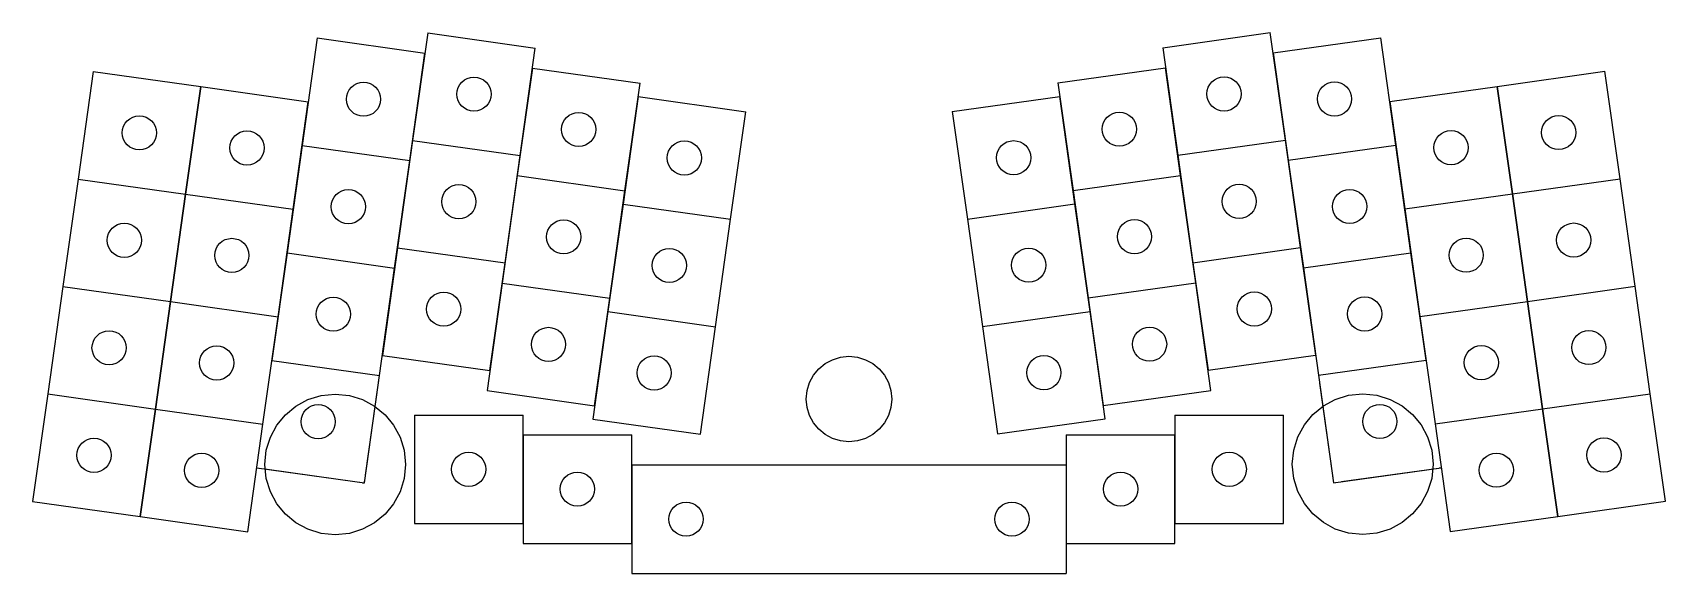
# Model space of a CAD drawing. Extents: x 5 to 292, y 14 to 109.
import ezdxf

# ---------------------------------------------------------------- set-up
doc = ezdxf.new("R2010")
doc.units = 0
doc.header["$MEASUREMENT"] = 0
doc.layers.add('Layer 1', color=7, linetype='Continuous')
doc.layers.add('Layer 2', color=7, linetype='Continuous')

msp = doc.modelspace()

# ---------------------------------------------------------------- linework, layer by layer
at = {"linetype": 'Continuous'}
for centre in [(63.42, 97.25), (82.78, 98.14), (214.31, 98.18), (233.68, 97.3), (101.15, 91.95), (195.95, 91.99), (24.12, 91.35), (42.98, 88.7), (254.12, 88.75), (272.98, 91.4), (119.68, 86.94), (177.41, 86.98), (60.77, 78.39), (80.13, 79.27), (216.97, 79.32), (236.33, 78.43), (21.47, 72.49), (98.5, 73.09), (198.6, 73.13), (275.63, 72.53), (40.33, 69.84), (256.77, 69.88), (117.03, 68.08), (180.06, 68.12), (77.48, 60.41), (219.62, 60.45), (58.12, 59.52), (238.98, 59.57), (201.25, 54.26), (18.81, 53.63), (95.85, 54.22), (278.28, 53.67), (37.68, 50.97), (114.38, 49.21), (182.72, 49.25), (259.42, 51.02), (55.47, 40.66), (241.63, 40.7), (16.16, 34.76), (280.93, 34.8), (35.03, 32.11), (81.87, 32.3), (215.22, 32.3), (262.07, 32.15), (100.92, 28.83), (196.17, 28.83), (119.97, 23.56), (177.12, 23.56)]:
    msp.add_circle(centre, 3, dxfattribs=at)
at = {"layer": 'Layer 1', "color": 7}
for points in [[(74.67, 108.9), (72.02, 90.03)], [(74.67, 108.9), (93.54, 106.24)], [(203.56, 106.29), (222.42, 108.94)], [(225.07, 90.07), (222.42, 108.94)], [(55.31, 108.01), (52.66, 89.15)], [(55.31, 108.01), (74.18, 105.36)], [(90.89, 87.38), (93.54, 106.24)], [(203.56, 106.29), (206.21, 87.42)], [(222.92, 105.4), (241.78, 108.05)], [(244.43, 89.19), (241.78, 108.05)], [(71.53, 86.49), (74.18, 105.36)], [(222.92, 105.4), (225.57, 86.54)], [(16.01, 102.11), (13.36, 83.25)], [(16.01, 102.11), (34.87, 99.46)], [(93.04, 102.71), (90.39, 83.84)], [(93.04, 102.71), (111.91, 100.06)], [(185.19, 100.1), (204.05, 102.75)], [(206.7, 83.89), (204.05, 102.75)], [(262.22, 99.5), (281.09, 102.15)], [(283.74, 83.29), (281.09, 102.15)], [(34.87, 99.46), (32.22, 80.6)], [(32.22, 80.6), (34.87, 99.46)], [(34.87, 99.46), (53.74, 96.81)], [(111.58, 97.7), (108.92, 78.83)], [(109.25, 81.19), (111.91, 100.06)], [(111.58, 97.7), (130.44, 95.05)], [(166.66, 95.09), (185.52, 97.74)], [(185.19, 100.1), (187.84, 81.23)], [(188.17, 78.88), (185.52, 97.74)], [(243.36, 96.85), (262.22, 99.5)], [(262.22, 99.5), (264.87, 80.64)], [(264.87, 80.64), (262.22, 99.5)], [(51.09, 77.94), (53.74, 96.81)], [(127.79, 76.18), (130.44, 95.05)], [(166.66, 95.09), (169.31, 76.23)], [(243.36, 96.85), (246.01, 77.99)], [(52.66, 89.15), (50.01, 70.28)], [(52.66, 89.15), (71.53, 86.49)], [(52.66, 89.15), (71.53, 86.49)], [(72.02, 90.03), (69.37, 71.17)], [(72.02, 90.03), (90.89, 87.38)], [(72.02, 90.03), (90.89, 87.38)], [(206.21, 87.42), (225.07, 90.07)], [(206.21, 87.42), (225.07, 90.07)], [(227.72, 71.21), (225.07, 90.07)], [(225.57, 86.54), (244.43, 89.19)], [(225.57, 86.54), (244.43, 89.19)], [(247.09, 70.32), (244.43, 89.19)], [(68.87, 67.63), (71.53, 86.49)], [(88.24, 68.52), (90.89, 87.38)], [(206.21, 87.42), (208.86, 68.56)], [(225.57, 86.54), (228.22, 67.67)], [(13.36, 83.25), (10.71, 64.38)], [(13.36, 83.25), (32.22, 80.6)], [(13.36, 83.25), (32.22, 80.6)], [(90.39, 83.84), (87.74, 64.98)], [(90.39, 83.84), (109.25, 81.19)], [(90.39, 83.84), (109.25, 81.19)], [(187.84, 81.23), (206.7, 83.89)], [(187.84, 81.23), (206.7, 83.89)], [(209.36, 65.02), (206.7, 83.89)], [(264.87, 80.64), (283.74, 83.29)], [(264.87, 80.64), (283.74, 83.29)], [(286.39, 64.43), (283.74, 83.29)], [(32.22, 80.6), (29.57, 61.73)], [(29.57, 61.73), (32.22, 80.6)], [(32.22, 80.6), (51.09, 77.94)], [(32.22, 80.6), (51.09, 77.94)], [(106.6, 62.33), (109.26, 81.19)], [(187.84, 81.23), (190.49, 62.37)], [(246.01, 77.99), (264.87, 80.64)], [(246.01, 77.99), (264.87, 80.64)], [(267.52, 61.77), (264.87, 80.64)], [(264.87, 80.64), (267.52, 61.77)], [(48.44, 59.08), (51.09, 77.94)], [(108.92, 78.83), (106.27, 59.97)], [(108.92, 78.83), (127.79, 76.18)], [(108.92, 78.83), (127.79, 76.18)], [(169.31, 76.23), (188.17, 78.88)], [(169.31, 76.23), (188.17, 78.88)], [(190.82, 60.01), (188.17, 78.88)], [(246.01, 77.99), (248.66, 59.12)], [(125.14, 57.32), (127.79, 76.18)], [(169.31, 76.23), (171.96, 57.36)], [(50.01, 70.28), (47.36, 51.42)], [(50.01, 70.28), (68.87, 67.63)], [(50.01, 70.28), (68.87, 67.63)], [(69.37, 71.17), (66.72, 52.3)], [(69.37, 71.17), (88.24, 68.52)], [(69.37, 71.17), (88.24, 68.52)], [(208.86, 68.56), (227.72, 71.21)], [(208.86, 68.56), (227.72, 71.21)], [(230.38, 52.34), (227.72, 71.21)], [(228.22, 67.67), (247.08, 70.32)], [(228.22, 67.67), (247.08, 70.32)], [(249.74, 51.46), (247.08, 70.32)], [(66.22, 48.76), (68.87, 67.63)], [(85.58, 49.65), (88.24, 68.52)], [(208.86, 68.56), (211.51, 49.69)], [(228.22, 67.67), (230.87, 48.81)], [(10.71, 64.38), (8.06, 45.52)], [(10.71, 64.38), (29.57, 61.73)], [(10.71, 64.38), (29.57, 61.73)], [(87.74, 64.98), (85.09, 46.11)], [(87.74, 64.98), (106.6, 62.33)], [(87.74, 64.98), (106.6, 62.33)], [(190.49, 62.37), (209.36, 65.02)], [(190.49, 62.37), (209.36, 65.02)], [(212.01, 46.16), (209.36, 65.02)], [(267.52, 61.77), (286.39, 64.43)], [(267.52, 61.77), (286.39, 64.43)], [(289.04, 45.56), (286.39, 64.43)], [(26.92, 42.87), (29.57, 61.73)], [(29.57, 61.73), (26.92, 42.87)], [(29.57, 61.73), (48.44, 59.08)], [(29.57, 61.73), (48.44, 59.08)], [(103.95, 43.46), (106.6, 62.33)], [(190.49, 62.37), (193.14, 43.51)], [(248.66, 59.12), (267.52, 61.77)], [(248.66, 59.12), (267.52, 61.77)], [(267.52, 61.77), (270.17, 42.91)], [(270.17, 42.91), (267.52, 61.77)], [(45.78, 40.22), (48.44, 59.08)], [(106.27, 59.97), (103.62, 41.1)], [(106.27, 59.97), (125.14, 57.32)], [(106.27, 59.97), (125.14, 57.32)], [(122.49, 38.45), (125.14, 57.32)], [(171.96, 57.36), (190.82, 60.01)], [(171.96, 57.36), (190.82, 60.01)], [(171.96, 57.36), (174.61, 38.5)], [(193.47, 41.15), (190.82, 60.01)], [(248.66, 59.12), (251.31, 40.26)], [(66.72, 52.3), (85.58, 49.65)], [(211.51, 49.69), (230.37, 52.34)], [(47.36, 51.42), (66.22, 48.77)], [(63.57, 29.9), (66.22, 48.76)], [(230.87, 48.81), (249.74, 51.46)], [(230.87, 48.81), (233.52, 29.94)], [(85.09, 46.11), (103.95, 43.46)], [(193.14, 43.51), (212.01, 46.16)], [(8.06, 45.52), (5.4, 26.65)], [(8.06, 45.52), (26.92, 42.87)], [(8.06, 45.52), (26.92, 42.87)], [(58.47, 45.51), (60.95, 45.25), (63.27, 44.54), (65.37, 43.4), (67.2, 41.89), (68.7, 40.06), (69.84, 37.96), (70.56, 35.65), (70.81, 33.16), (70.56, 30.67), (69.84, 28.35), (68.7, 26.25), (67.2, 24.43), (65.37, 22.92), (63.27, 21.78), (60.95, 21.06), (58.47, 20.81), (55.98, 21.06), (53.66, 21.78), (51.56, 22.92), (49.73, 24.43), (48.23, 26.25), (47.09, 28.35), (46.37, 30.67), (46.12, 33.16), (46.37, 35.65), (47.09, 37.96), (48.23, 40.06), (49.73, 41.89), (51.56, 43.4), (53.66, 44.54), (55.98, 45.25), (58.47, 45.51)], [(238.63, 45.55), (241.12, 45.3), (243.44, 44.58), (245.53, 43.44), (247.36, 41.93), (248.87, 40.1), (250.01, 38.01), (250.73, 35.69), (250.98, 33.2), (250.73, 30.71), (250.01, 28.4), (248.87, 26.3), (247.36, 24.47), (245.53, 22.96), (243.44, 21.82), (241.12, 21.1), (238.63, 20.85), (236.14, 21.1), (233.82, 21.82), (231.73, 22.96), (229.9, 24.47), (228.39, 26.3), (227.25, 28.4), (226.53, 30.71), (226.28, 33.2), (226.53, 35.69), (227.25, 38.01), (228.39, 40.1), (229.9, 41.93), (231.73, 43.44), (233.82, 44.58), (236.14, 45.3), (238.63, 45.55)], [(270.17, 42.91), (289.04, 45.56)], [(270.17, 42.91), (289.04, 45.56)], [(291.69, 26.7), (289.04, 45.56)], [(26.92, 42.87), (24.27, 24)], [(24.27, 24), (26.92, 42.87)], [(26.92, 42.87), (45.78, 40.22)], [(26.92, 42.87), (45.78, 40.22)], [(43.13, 21.35), (45.78, 40.22)], [(72.34, 41.83), (72.34, 22.78)], [(72.34, 41.83), (91.39, 41.83)], [(91.39, 22.78), (91.39, 41.83)], [(103.62, 41.1), (122.49, 38.45)], [(174.61, 38.5), (193.47, 41.15)], [(205.69, 41.83), (205.69, 22.78)], [(205.69, 41.83), (224.74, 41.83)], [(224.74, 22.78), (224.74, 41.83)], [(251.31, 40.26), (270.18, 42.91)], [(251.31, 40.26), (270.18, 42.91)], [(251.31, 40.26), (253.96, 21.39)], [(270.17, 42.91), (272.83, 24.04)], [(272.82, 24.04), (270.17, 42.91)], [(91.39, 38.35), (91.39, 19.3)], [(91.39, 38.35), (110.44, 38.35)], [(110.44, 19.3), (110.44, 38.35)], [(186.64, 38.35), (186.64, 19.3)], [(186.64, 38.35), (205.69, 38.35)], [(205.69, 19.3), (205.69, 38.35)], [(44.71, 32.55), (63.57, 29.9)], [(110.44, 33.09), (186.64, 33.09)], [(110.44, 33.09), (110.44, 14.04)], [(186.64, 33.09), (186.64, 14.04)], [(233.52, 29.94), (252.39, 32.59)], [(5.4, 26.65), (24.27, 24)], [(272.82, 24.04), (291.69, 26.7)], [(24.27, 24), (43.13, 21.35)], [(253.96, 21.39), (272.83, 24.04)], [(72.34, 22.78), (91.39, 22.78)], [(205.69, 22.78), (224.74, 22.78)], [(91.39, 19.3), (110.44, 19.3)], [(186.64, 19.3), (205.69, 19.3)], [(110.44, 14.04), (186.64, 14.04)]]:
    msp.add_lwpolyline(points, dxfattribs=at)
at = {"layer": 'Layer 2', "color": 7}
for points in [[(74.67, 108.9), (72.02, 90.03)], [(74.67, 108.9), (93.54, 106.24)], [(203.56, 106.29), (222.42, 108.94)], [(225.07, 90.07), (222.42, 108.94)], [(55.31, 108.01), (52.66, 89.15)], [(55.31, 108.01), (74.18, 105.36)], [(90.89, 87.38), (93.54, 106.24)], [(203.56, 106.29), (206.21, 87.42)], [(222.92, 105.4), (241.78, 108.05)], [(244.43, 89.19), (241.78, 108.05)], [(71.53, 86.49), (74.18, 105.36)], [(222.92, 105.4), (225.57, 86.54)], [(16.01, 102.11), (13.36, 83.25)], [(16.01, 102.11), (34.87, 99.46)], [(93.04, 102.71), (90.39, 83.84)], [(93.04, 102.71), (111.91, 100.06)], [(185.19, 100.1), (204.05, 102.75)], [(206.7, 83.89), (204.05, 102.75)], [(262.22, 99.5), (281.09, 102.15)], [(283.74, 83.29), (281.09, 102.15)], [(34.87, 99.46), (32.22, 80.6)], [(32.22, 80.6), (34.87, 99.46)], [(34.87, 99.46), (53.74, 96.81)], [(111.58, 97.7), (108.92, 78.83)], [(109.25, 81.19), (111.91, 100.06)], [(111.58, 97.7), (130.44, 95.05)], [(166.66, 95.09), (185.52, 97.74)], [(185.19, 100.1), (187.84, 81.23)], [(188.17, 78.88), (185.52, 97.74)], [(243.36, 96.85), (262.22, 99.5)], [(262.22, 99.5), (264.87, 80.64)], [(264.87, 80.64), (262.22, 99.5)], [(51.09, 77.94), (53.74, 96.81)], [(127.79, 76.18), (130.44, 95.05)], [(166.66, 95.09), (169.31, 76.23)], [(243.36, 96.85), (246.01, 77.99)], [(52.66, 89.15), (50.01, 70.28)], [(52.66, 89.15), (71.53, 86.49)], [(52.66, 89.15), (71.53, 86.49)], [(72.02, 90.03), (69.37, 71.17)], [(72.02, 90.03), (90.89, 87.38)], [(72.02, 90.03), (90.89, 87.38)], [(206.21, 87.42), (225.07, 90.07)], [(206.21, 87.42), (225.07, 90.07)], [(227.72, 71.21), (225.07, 90.07)], [(225.57, 86.54), (244.43, 89.19)], [(225.57, 86.54), (244.43, 89.19)], [(247.09, 70.32), (244.43, 89.19)], [(68.87, 67.63), (71.53, 86.49)], [(88.24, 68.52), (90.89, 87.38)], [(206.21, 87.42), (208.86, 68.56)], [(225.57, 86.54), (228.22, 67.67)], [(13.36, 83.25), (10.71, 64.38)], [(13.36, 83.25), (32.22, 80.6)], [(13.36, 83.25), (32.22, 80.6)], [(90.39, 83.84), (87.74, 64.98)], [(90.39, 83.84), (109.25, 81.19)], [(90.39, 83.84), (109.25, 81.19)], [(187.84, 81.23), (206.7, 83.89)], [(187.84, 81.23), (206.7, 83.89)], [(209.36, 65.02), (206.7, 83.89)], [(264.87, 80.64), (283.74, 83.29)], [(264.87, 80.64), (283.74, 83.29)], [(286.39, 64.43), (283.74, 83.29)], [(32.22, 80.6), (29.57, 61.73)], [(29.57, 61.73), (32.22, 80.6)], [(32.22, 80.6), (51.09, 77.94)], [(32.22, 80.6), (51.09, 77.94)], [(106.6, 62.33), (109.26, 81.19)], [(187.84, 81.23), (190.49, 62.37)], [(246.01, 77.99), (264.87, 80.64)], [(246.01, 77.99), (264.87, 80.64)], [(267.52, 61.77), (264.87, 80.64)], [(264.87, 80.64), (267.52, 61.77)], [(48.44, 59.08), (51.09, 77.94)], [(108.92, 78.83), (106.27, 59.97)], [(108.92, 78.83), (127.79, 76.18)], [(108.92, 78.83), (127.79, 76.18)], [(169.31, 76.23), (188.17, 78.88)], [(169.31, 76.23), (188.17, 78.88)], [(190.82, 60.01), (188.17, 78.88)], [(246.01, 77.99), (248.66, 59.12)], [(125.14, 57.32), (127.79, 76.18)], [(169.31, 76.23), (171.96, 57.36)], [(50.01, 70.28), (47.36, 51.42)], [(50.01, 70.28), (68.87, 67.63)], [(50.01, 70.28), (68.87, 67.63)], [(69.37, 71.17), (66.72, 52.3)], [(69.37, 71.17), (88.24, 68.52)], [(69.37, 71.17), (88.24, 68.52)], [(208.86, 68.56), (227.72, 71.21)], [(208.86, 68.56), (227.72, 71.21)], [(230.38, 52.34), (227.72, 71.21)], [(228.22, 67.67), (247.08, 70.32)], [(228.22, 67.67), (247.08, 70.32)], [(249.74, 51.46), (247.08, 70.32)], [(66.22, 48.76), (68.87, 67.63)], [(85.58, 49.65), (88.24, 68.52)], [(208.86, 68.56), (211.51, 49.69)], [(228.22, 67.67), (230.87, 48.81)], [(10.71, 64.38), (8.06, 45.52)], [(10.71, 64.38), (29.57, 61.73)], [(10.71, 64.38), (29.57, 61.73)], [(87.74, 64.98), (85.09, 46.11)], [(87.74, 64.98), (106.6, 62.33)], [(87.74, 64.98), (106.6, 62.33)], [(190.49, 62.37), (209.36, 65.02)], [(190.49, 62.37), (209.36, 65.02)], [(212.01, 46.16), (209.36, 65.02)], [(267.52, 61.77), (286.39, 64.43)], [(267.52, 61.77), (286.39, 64.43)], [(289.04, 45.56), (286.39, 64.43)], [(26.92, 42.87), (29.57, 61.73)], [(29.57, 61.73), (26.92, 42.87)], [(29.57, 61.73), (48.44, 59.08)], [(29.57, 61.73), (48.44, 59.08)], [(103.95, 43.46), (106.6, 62.33)], [(190.49, 62.37), (193.14, 43.51)], [(248.66, 59.12), (267.52, 61.77)], [(248.66, 59.12), (267.52, 61.77)], [(267.52, 61.77), (270.17, 42.91)], [(270.17, 42.91), (267.52, 61.77)], [(45.78, 40.22), (48.44, 59.08)], [(106.27, 59.97), (103.62, 41.1)], [(106.27, 59.97), (125.14, 57.32)], [(106.27, 59.97), (125.14, 57.32)], [(122.49, 38.45), (125.14, 57.32)], [(171.96, 57.36), (190.82, 60.01)], [(171.96, 57.36), (190.82, 60.01)], [(171.96, 57.36), (174.61, 38.5)], [(193.47, 41.15), (190.82, 60.01)], [(248.66, 59.12), (251.31, 40.26)], [(66.72, 52.3), (85.58, 49.65)], [(211.51, 49.69), (230.37, 52.34)], [(47.36, 51.42), (66.22, 48.77)], [(66.17, 48.42), (66.22, 48.76)], [(230.87, 48.81), (249.74, 51.46)], [(230.87, 48.81), (230.92, 48.46)], [(63.77, 31.28), (66.1, 47.9)], [(85.09, 46.11), (103.95, 43.46)], [(193.14, 43.51), (212.01, 46.16)], [(231.06, 47.43), (233.4, 30.81)], [(8.06, 45.52), (5.4, 26.65)], [(8.06, 45.52), (26.92, 42.87)], [(8.06, 45.52), (26.92, 42.87)], [(58.47, 45.51), (60.95, 45.25), (63.27, 44.54), (65.37, 43.4), (67.2, 41.89), (68.7, 40.06), (69.84, 37.96), (70.56, 35.65), (70.81, 33.16), (70.56, 30.67), (69.84, 28.35), (68.7, 26.25), (67.2, 24.43), (65.37, 22.92), (63.27, 21.78), (60.95, 21.06), (58.47, 20.81), (55.98, 21.06), (53.66, 21.78), (51.56, 22.92), (49.73, 24.43), (48.23, 26.25), (47.09, 28.35), (46.37, 30.67), (46.12, 33.16), (46.37, 35.65), (47.09, 37.96), (48.23, 40.06), (49.73, 41.89), (51.56, 43.4), (53.66, 44.54), (55.98, 45.25), (58.47, 45.51), (58.47, 45.51)], [(238.63, 45.55), (241.12, 45.3), (243.44, 44.58), (245.53, 43.44), (247.36, 41.93), (248.87, 40.1), (250.01, 38.01), (250.73, 35.69), (250.98, 33.2), (250.73, 30.71), (250.01, 28.4), (248.87, 26.3), (247.36, 24.47), (245.53, 22.96), (243.44, 21.82), (241.12, 21.1), (238.63, 20.85), (236.14, 21.1), (233.82, 21.82), (231.73, 22.96), (229.9, 24.47), (228.39, 26.3), (227.25, 28.4), (226.53, 30.71), (226.28, 33.2), (226.53, 35.69), (227.25, 38.01), (228.39, 40.1), (229.9, 41.93), (231.73, 43.44), (233.82, 44.58), (236.14, 45.3), (238.63, 45.55), (238.63, 45.55)], [(270.17, 42.91), (289.04, 45.56)], [(270.17, 42.91), (289.04, 45.56)], [(291.69, 26.7), (289.04, 45.56)], [(26.92, 42.87), (24.27, 24)], [(24.27, 24), (26.92, 42.87)], [(26.92, 42.87), (45.78, 40.22)], [(26.92, 42.87), (45.78, 40.22)], [(43.13, 21.35), (45.78, 40.22)], [(72.34, 41.83), (72.34, 22.78)], [(72.34, 41.83), (91.39, 41.83)], [(91.39, 22.78), (91.39, 41.83)], [(103.62, 41.1), (122.49, 38.45)], [(174.61, 38.5), (193.47, 41.15)], [(205.69, 41.83), (205.69, 22.78)], [(205.69, 41.83), (224.74, 41.83)], [(224.74, 22.78), (224.74, 41.83)], [(251.31, 40.26), (270.18, 42.91)], [(251.31, 40.26), (270.18, 42.91)], [(251.31, 40.26), (253.96, 21.39)], [(270.17, 42.91), (272.83, 24.04)], [(272.82, 24.04), (270.17, 42.91)], [(91.39, 38.35), (91.39, 19.3)], [(91.39, 38.35), (110.44, 38.35)], [(110.44, 19.3), (110.44, 38.35)], [(186.64, 38.35), (186.64, 19.3)], [(186.64, 38.35), (205.69, 38.35)], [(205.69, 19.3), (205.69, 38.35)], [(44.71, 32.55), (45.06, 32.5)], [(46.09, 32.36), (62.71, 30.02)], [(110.44, 33.09), (186.64, 33.09)], [(110.44, 33.09), (110.44, 14.04)], [(186.64, 33.09), (186.64, 14.04)], [(234.9, 30.14), (251.52, 32.47)], [(252.04, 32.55), (252.39, 32.59)], [(63.22, 29.95), (63.57, 29.9)], [(63.57, 29.9), (63.62, 30.25)], [(233.47, 30.29), (233.52, 29.94)], [(233.52, 29.94), (233.87, 29.99)], [(5.4, 26.65), (24.27, 24)], [(272.82, 24.04), (291.69, 26.7)], [(24.27, 24), (43.13, 21.35)], [(253.96, 21.39), (272.83, 24.04)], [(72.34, 22.78), (91.39, 22.78)], [(205.69, 22.78), (224.74, 22.78)], [(91.39, 19.3), (110.44, 19.3)], [(186.64, 19.3), (205.69, 19.3)], [(110.44, 14.04), (186.64, 14.04)]]:
    msp.add_lwpolyline(points, dxfattribs=at)
msp.add_lwpolyline([(156.04, 44.64), (155.89, 43.13), (155.45, 41.72), (154.76, 40.45), (153.84, 39.34), (152.73, 38.42), (151.46, 37.73), (150.05, 37.3), (148.54, 37.15), (147.03, 37.3), (145.63, 37.73), (144.35, 38.42), (143.25, 39.34), (142.33, 40.45), (141.64, 41.72), (141.2, 43.13), (141.05, 44.64), (141.2, 46.15), (141.64, 47.56), (142.33, 48.83), (143.25, 49.94), (144.35, 50.85), (145.63, 51.54), (147.03, 51.98), (148.54, 52.13), (150.05, 51.98), (151.46, 51.54), (152.73, 50.85), (153.84, 49.94), (154.76, 48.83), (155.45, 47.56), (155.89, 46.15), (156.04, 44.64), (156.04, 44.64)], close=True, dxfattribs=at)

doc.saveas('drawing.dxf')
